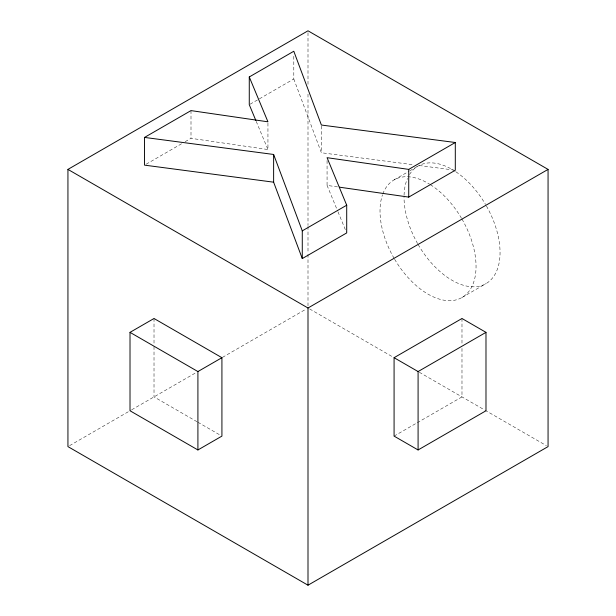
<?xml version="1.0" encoding="UTF-8"?>
<svg xmlns="http://www.w3.org/2000/svg" width="616" height="616" viewBox="0 0 616 616"><rect width="100%" height="100%" fill="white"/><g stroke="black" fill="none" stroke-linecap="round" stroke-linejoin="round"><path stroke-width="0.46" stroke-dasharray="3.08 2.31" d="M146.2 164.187L181.874 143.59M185.193 141.672L190.999 138.323L267.945 149.534L267.945 121.814M250.096 104.204L293.801 78.971L293.801 55.07M394.078 179.895L408.986 171.294M409.809 170.817L417.263 166.513M69.6 445.645L131.069 410.156M131.67 409.802L196.689 372.264M222.438 357.395L306.337 308.963M461.985 297.505L485.986 283.645M394.078 436.105L416.439 423.192M417.263 422.715L461.985 396.904L461.985 346.223M293.801 78.971L321.383 152.753L413.513 164.772M419.211 165.519L453.399 169.977M327.065 160.553L327.065 185.401L338.461 187.041M309.663 308.963L393.562 357.395M419.311 372.264L484.33 409.802M484.931 410.156L546.4 445.645M197.074 421.76L154.015 396.904L154.015 346.223M197.905 422.237L220.266 435.15M256.225 121.391L267.945 149.534M327.065 185.401L337.614 210.926M337.976 211.804L346.338 232.04M461.985 318.495L461.985 345.268M321.383 125.987L321.383 152.753M308 32.717L308 86.433M308 94.109L308 225.51M308 226.472L308 253.33M308 254.285L308 306.083M190.999 110.603L190.999 138.323M154.015 318.495L154.015 345.268M461.985 219.096A67.899 39.201 60 0 1 462.216 297.366A67.899 39.201 60 0 1 394.548 259.105M394.078 258.304A67.899 39.201 60 0 1 382.482 194.864M382.798 193.986A67.899 39.201 60 0 1 429.591 184.192M430.376 184.677A67.899 39.201 60 0 1 461.515 218.295M486.447 206.044A67.899 39.201 60 0 1 485.755 283.776A67.899 39.201 60 0 1 418.087 244.444M417.625 243.636A67.899 39.201 60 0 1 404.027 197.12M404.058 195.218A67.899 39.201 60 0 1 407.499 178.432M409.532 174.52A67.899 39.201 60 0 1 455.162 171.325M455.948 171.841A67.899 39.201 60 0 1 485.523 204.435"/><path stroke-width="0.92" d="M67.937 169.4L308 30.8L548.063 169.4L548.063 446.6L308 585.2L67.937 446.6L67.937 169.4L308 308L548.063 169.4M455.301 142.504L408.731 169.392L327.065 157.681L346.708 205.205L346.708 232.925L302.279 258.574L273.627 182.182L144.537 165.142L144.537 137.422L190.999 110.603L267.945 121.814L249.272 76.962L293.801 51.251L321.383 125.033L455.301 142.504L455.301 170.224L408.731 197.112L339.408 187.172M302.279 258.574L302.279 230.854L346.708 205.205M130.014 332.355L154.015 318.495L221.922 357.696L221.922 436.105L197.913 449.965L130.014 410.764L130.014 332.355L197.913 371.556L221.922 357.696M394.078 357.696L461.985 318.495L485.986 332.355L485.986 410.764L418.087 449.965L394.078 436.105L394.078 357.696L418.087 371.556L485.986 332.355M144.537 137.422L273.627 154.462L302.279 230.854M255.863 120.513L249.272 104.681L249.272 76.962M418.087 371.556L418.087 449.965M408.731 169.392L408.731 197.112M308 308L308 585.2M273.627 154.462L273.627 182.182M197.913 371.556L197.913 449.965"/></g></svg>
